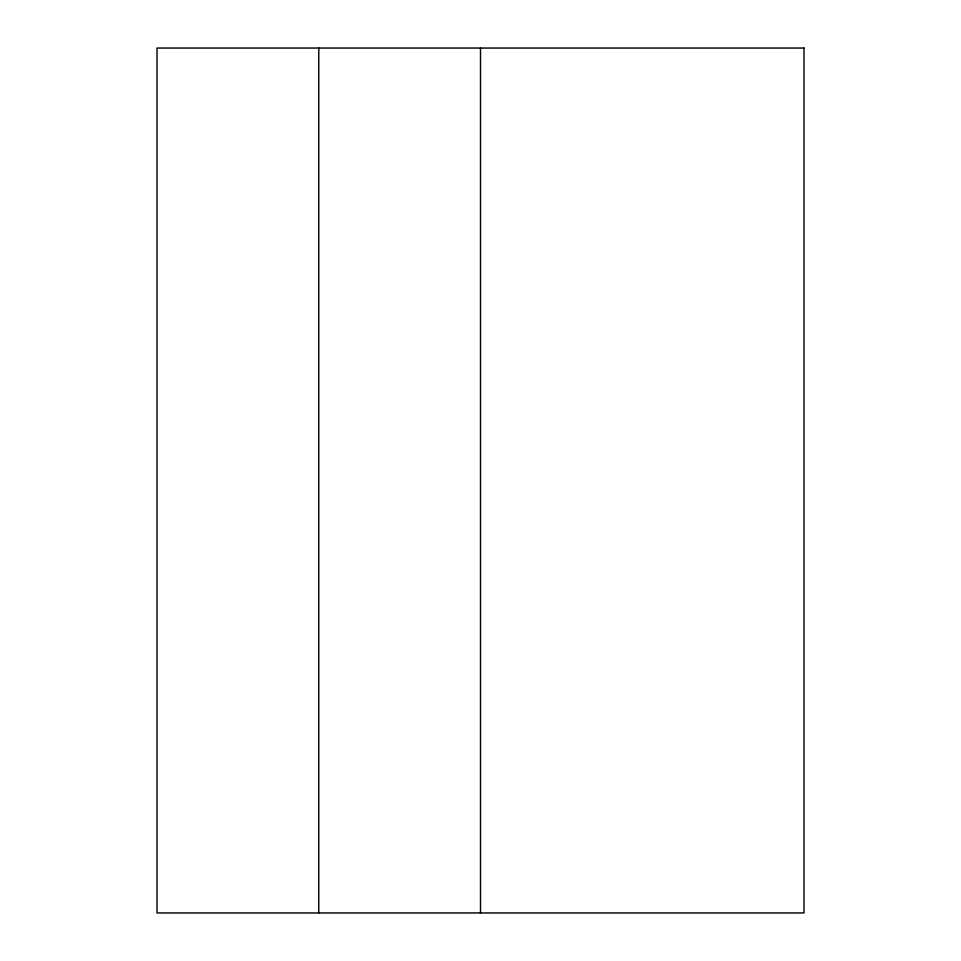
<?xml version="1.0" encoding="UTF-8"?>
<svg xmlns="http://www.w3.org/2000/svg" width="961" height="961" viewBox="0 0 961 961"><rect width="100%" height="100%" fill="white"/><g stroke="black" fill="none" stroke-linecap="round" stroke-linejoin="round"><path stroke-width="1.44" d="M480.5 48.05L480.5 912.95M318.764 48.05L318.764 912.95M803.985 48.05L157.015 48.05L157.015 912.95L803.985 912.95L803.985 48.05"/></g></svg>
